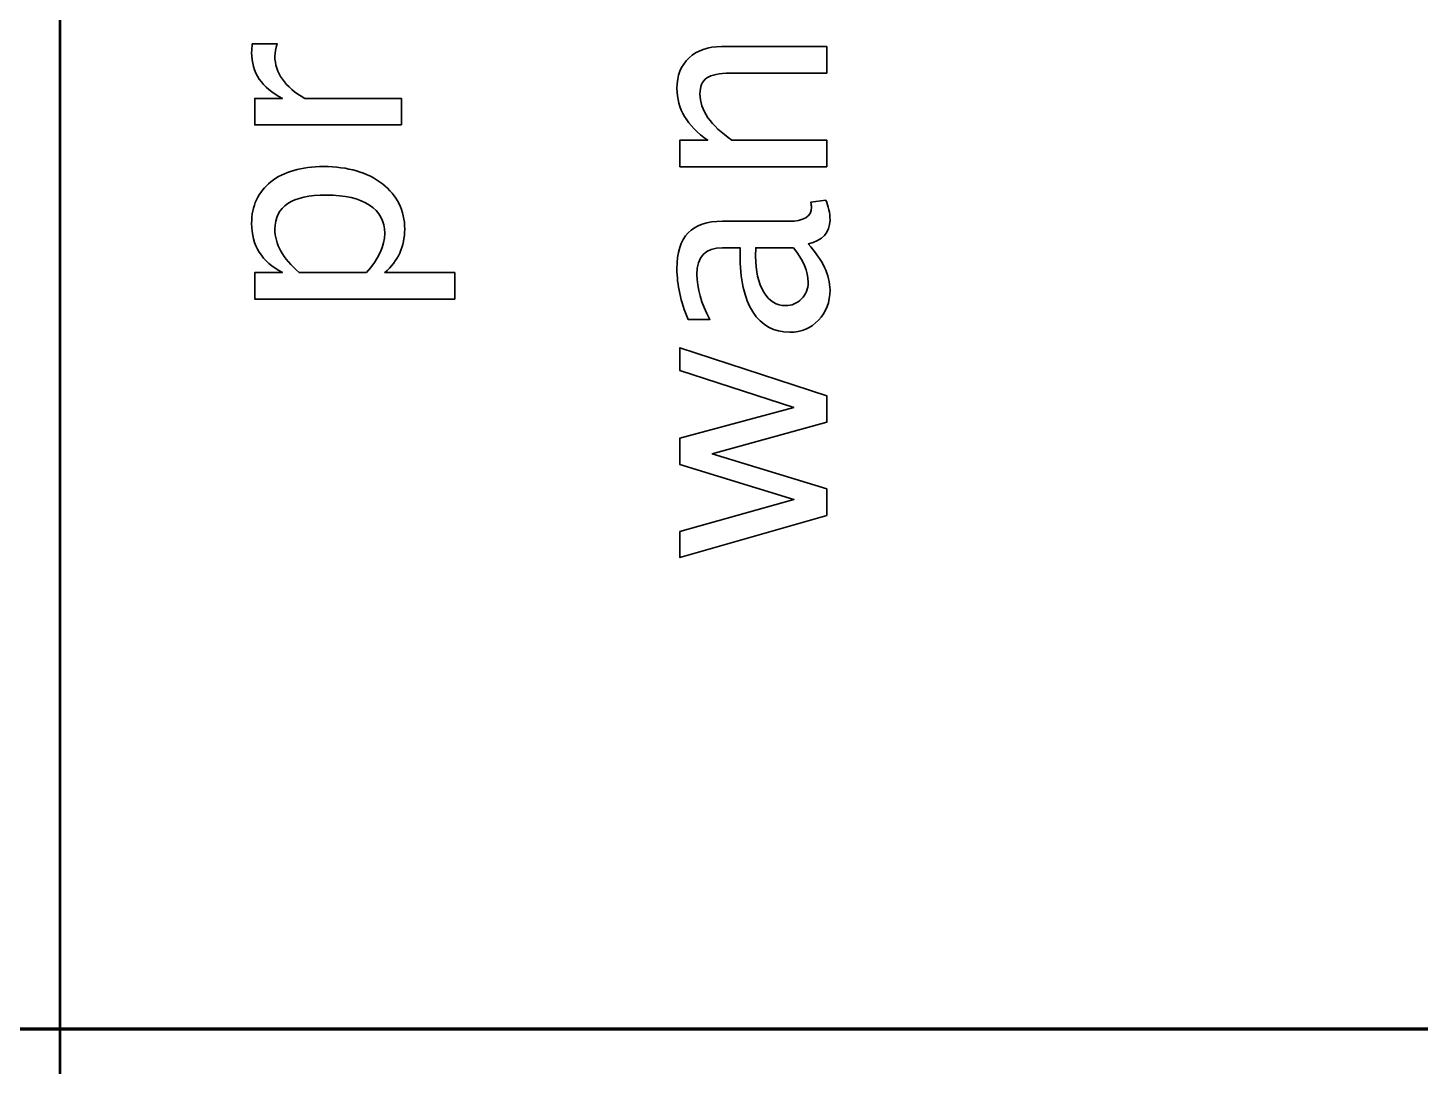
# Model space of a CAD drawing. Header units: centimetres. Extents: x -42 to 42, y -79 to 44.
# Drawn here: x -12.541 to -10.766, y -77.248 to -75.924 of the extents above; entities that cross this region are included whole.
import ezdxf

# ---------------------------------------------------------------- set-up
doc = ezdxf.new("R2010")
doc.units = ezdxf.units.CM
doc.header["$MEASUREMENT"] = 0
doc.layers.add('Layer 1', color=7, linetype='Continuous')

msp = doc.modelspace()

# ---------------------------------------------------------------- linework, layer by layer
at = {"layer": 'Layer 1', "color": 3, "lineweight": 53}
msp.add_lwpolyline([(-12.49999, -79), (12.50001, -79), (12.50001, -70.5), (-12.49999, -70.5), (-12.49999, -79)], close=True, dxfattribs=at)
at = {"layer": 'Layer 1', "lineweight": 106}
msp.add_open_spline([(-23.956, -76.7), (-23.956, -76.7), (-23.956, -73.3), (-23.956, -73.3), (-23.956, -73.3), (-23.956, -73.02386), (-23.73214, -72.8), (-23.456, -72.8), (-23.456, -72.8), (-23.456, -72.8), (-9.556, -72.8), (-9.556, -72.8), (-9.556, -72.8), (-9.27986, -72.8), (-9.056, -73.02386), (-9.056, -73.3), (-9.056, -73.3), (-9.056, -73.3), (-9.056, -76.7), (-9.056, -76.7), (-9.056, -76.7), (-9.056, -76.97614), (-9.27986, -77.2), (-9.556, -77.2), (-9.556, -77.2), (-9.556, -77.2), (-23.456, -77.2), (-23.456, -77.2), (-23.456, -77.2), (-23.73214, -77.2), (-23.956, -76.97614), (-23.956, -76.7)], degree=3, knots=[0, 0, 0, 0, 0.1111111, 0.1111111, 0.1111111, 0.1111111, 0.2222222, 0.2222222, 0.2222222, 0.2222222, 0.3333333, 0.3333333, 0.3333333, 0.3333333, 0.4444444, 0.4444444, 0.4444444, 0.4444444, 0.5555556, 0.5555556, 0.5555556, 0.5555556, 0.6666667, 0.6666667, 0.6666667, 0.6666667, 0.7777778, 0.7777778, 0.7777778, 0.7777778, 1, 1, 1, 1], dxfattribs=at)
at = {"layer": 'Layer 1', "color": 5, "lineweight": 35}
for points, knots in [([(-12.06451, -76.04778), (-12.06451, -76.04778), (-12.25148, -76.04778), (-12.25148, -76.04778), (-12.25148, -76.04778), (-12.25148, -76.04778), (-12.25148, -76.01392), (-12.25148, -76.01392), (-12.25148, -76.01392), (-12.25148, -76.01392), (-12.21615, -76.01392), (-12.21615, -76.01392), (-12.21615, -76.01392), (-12.24231, -76.00045), (-12.25536, -75.98093), (-12.25536, -75.9553), (-12.25536, -75.9553), (-12.25536, -75.95183), (-12.25507, -75.94818), (-12.25448, -75.94442), (-12.25448, -75.94442), (-12.25448, -75.94442), (-12.22279, -75.94442), (-12.22279, -75.94442), (-12.22279, -75.94442), (-12.22473, -75.9503), (-12.22573, -75.95547), (-12.22573, -75.95994), (-12.22573, -75.95994), (-12.22573, -75.98146), (-12.21303, -75.99945), (-12.18757, -76.01392), (-12.18757, -76.01392), (-12.18757, -76.01392), (-12.06451, -76.01392), (-12.06451, -76.01392), (-12.06451, -76.01392), (-12.06451, -76.01392), (-12.06451, -76.04778), (-12.06451, -76.04778)], [0, 0, 0, 0, 0.0909091, 0.0909091, 0.0909091, 0.0909091, 0.1818182, 0.1818182, 0.1818182, 0.1818182, 0.2727273, 0.2727273, 0.2727273, 0.2727273, 0.3636364, 0.3636364, 0.3636364, 0.3636364, 0.4545455, 0.4545455, 0.4545455, 0.4545455, 0.5454545, 0.5454545, 0.5454545, 0.5454545, 0.6363636, 0.6363636, 0.6363636, 0.6363636, 0.7272727, 0.7272727, 0.7272727, 0.7272727, 0.8181818, 0.8181818, 0.8181818, 0.8181818, 1, 1, 1, 1]), ([(-11.52241, -76.10093), (-11.52241, -76.10093), (-11.70938, -76.10093), (-11.70938, -76.10093), (-11.70938, -76.10093), (-11.70938, -76.10093), (-11.70938, -76.06707), (-11.70938, -76.06707), (-11.70938, -76.06707), (-11.70938, -76.06707), (-11.67405, -76.06707), (-11.67405, -76.06707), (-11.67405, -76.06707), (-11.70021, -76.04913), (-11.71326, -76.02714), (-11.71326, -76.00116), (-11.71326, -76.00116), (-11.71326, -75.98481), (-11.70815, -75.97182), (-11.69786, -75.96223), (-11.69786, -75.96223), (-11.68763, -75.95265), (-11.67381, -75.94783), (-11.65653, -75.94783), (-11.65653, -75.94783), (-11.65653, -75.94783), (-11.52241, -75.94783), (-11.52241, -75.94783), (-11.52241, -75.94783), (-11.52241, -75.94783), (-11.52241, -75.98169), (-11.52241, -75.98169), (-11.52241, -75.98169), (-11.52241, -75.98169), (-11.64547, -75.98169), (-11.64547, -75.98169), (-11.64547, -75.98169), (-11.65935, -75.98169), (-11.66923, -75.98375), (-11.6751, -75.98781), (-11.6751, -75.98781), (-11.68104, -75.99192), (-11.68398, -75.99869), (-11.68398, -76.00815), (-11.68398, -76.00815), (-11.68398, -76.02897), (-11.6704, -76.0486), (-11.64324, -76.06707), (-11.64324, -76.06707), (-11.64324, -76.06707), (-11.52241, -76.06707), (-11.52241, -76.06707), (-11.52241, -76.06707), (-11.52241, -76.06707), (-11.52241, -76.10093), (-11.52241, -76.10093)], [0, 0, 0, 0, 0.0666667, 0.0666667, 0.0666667, 0.0666667, 0.1333333, 0.1333333, 0.1333333, 0.1333333, 0.2, 0.2, 0.2, 0.2, 0.2666667, 0.2666667, 0.2666667, 0.2666667, 0.3333333, 0.3333333, 0.3333333, 0.3333333, 0.4, 0.4, 0.4, 0.4, 0.4666667, 0.4666667, 0.4666667, 0.4666667, 0.5333333, 0.5333333, 0.5333333, 0.5333333, 0.6, 0.6, 0.6, 0.6, 0.6666667, 0.6666667, 0.6666667, 0.6666667, 0.7333333, 0.7333333, 0.7333333, 0.7333333, 0.8, 0.8, 0.8, 0.8, 0.8666667, 0.8666667, 0.8666667, 0.8666667, 1, 1, 1, 1]), ([(-11.99642, -76.2698), (-11.99642, -76.2698), (-12.25148, -76.2698), (-12.25148, -76.2698), (-12.25148, -76.2698), (-12.25148, -76.2698), (-12.25148, -76.23594), (-12.25148, -76.23594), (-12.25148, -76.23594), (-12.25148, -76.23594), (-12.21615, -76.23594), (-12.21615, -76.23594), (-12.21615, -76.23594), (-12.24231, -76.22206), (-12.25536, -76.20119), (-12.25536, -76.17338), (-12.25536, -76.17338), (-12.25536, -76.15086), (-12.24719, -76.13316), (-12.23079, -76.12022), (-12.23079, -76.12022), (-12.21438, -76.10729), (-12.19198, -76.10082), (-12.16358, -76.10082), (-12.16358, -76.10082), (-12.13266, -76.10082), (-12.10767, -76.10817), (-12.08873, -76.12281), (-12.08873, -76.12281), (-12.06974, -76.13745), (-12.06028, -76.15674), (-12.06028, -76.18061), (-12.06028, -76.18061), (-12.06028, -76.20277), (-12.06874, -76.22124), (-12.08574, -76.23594), (-12.08574, -76.23594), (-12.08574, -76.23594), (-11.99642, -76.23594), (-11.99642, -76.23594), (-11.99642, -76.23594), (-11.99642, -76.23594), (-11.99642, -76.2698), (-11.99642, -76.2698)], [0, 0, 0, 0, 0.0833333, 0.0833333, 0.0833333, 0.0833333, 0.1666667, 0.1666667, 0.1666667, 0.1666667, 0.25, 0.25, 0.25, 0.25, 0.3333333, 0.3333333, 0.3333333, 0.3333333, 0.4166667, 0.4166667, 0.4166667, 0.4166667, 0.5, 0.5, 0.5, 0.5, 0.5833333, 0.5833333, 0.5833333, 0.5833333, 0.6666667, 0.6666667, 0.6666667, 0.6666667, 0.75, 0.75, 0.75, 0.75, 0.8333333, 0.8333333, 0.8333333, 0.8333333, 1, 1, 1, 1]), ([(-12.10908, -76.23594), (-12.09344, -76.21847), (-12.08568, -76.20183), (-12.08568, -76.18602), (-12.08568, -76.18602), (-12.08568, -76.17044), (-12.0922, -76.15838), (-12.1052, -76.14992), (-12.1052, -76.14992), (-12.11819, -76.14139), (-12.13648, -76.13716), (-12.16011, -76.13716), (-12.16011, -76.13716), (-12.20386, -76.13716), (-12.22573, -76.15162), (-12.22573, -76.18055), (-12.22573, -76.18055), (-12.22573, -76.19948), (-12.2155, -76.21794), (-12.19498, -76.23594), (-12.19498, -76.23594), (-12.19498, -76.23594), (-12.10908, -76.23594), (-12.10908, -76.23594)], [0, 0, 0, 0, 0.1428571, 0.1428571, 0.1428571, 0.1428571, 0.2857143, 0.2857143, 0.2857143, 0.2857143, 0.4285714, 0.4285714, 0.4285714, 0.4285714, 0.5714286, 0.5714286, 0.5714286, 0.5714286, 0.7142857, 0.7142857, 0.7142857, 0.7142857, 1, 1, 1, 1]), ([(-11.54622, -76.19936), (-11.52753, -76.2197), (-11.51818, -76.23928), (-11.51818, -76.25809), (-11.51818, -76.25809), (-11.51818, -76.27356), (-11.523, -76.28643), (-11.5327, -76.29661), (-11.5327, -76.29661), (-11.5424, -76.30684), (-11.55463, -76.31195), (-11.56939, -76.31195), (-11.56939, -76.31195), (-11.58979, -76.31195), (-11.60549, -76.30337), (-11.61643, -76.2862), (-11.61643, -76.2862), (-11.62736, -76.26903), (-11.63283, -76.24439), (-11.63283, -76.21229), (-11.63283, -76.21229), (-11.63283, -76.21229), (-11.63283, -76.20435), (-11.63283, -76.20435), (-11.63283, -76.20435), (-11.63283, -76.20435), (-11.65535, -76.20435), (-11.65535, -76.20435), (-11.65535, -76.20435), (-11.67705, -76.20435), (-11.68786, -76.21564), (-11.68786, -76.23828), (-11.68786, -76.23828), (-11.68786, -76.2558), (-11.68234, -76.27497), (-11.67128, -76.29572), (-11.67128, -76.29572), (-11.67128, -76.29572), (-11.69915, -76.29572), (-11.69915, -76.29572), (-11.69915, -76.29572), (-11.70856, -76.27291), (-11.71326, -76.25139), (-11.71326, -76.23122), (-11.71326, -76.23122), (-11.71326, -76.21047), (-11.70856, -76.19512), (-11.69909, -76.1853), (-11.69909, -76.1853), (-11.68963, -76.17543), (-11.67505, -76.17049), (-11.65535, -76.17049), (-11.65535, -76.17049), (-11.65535, -76.17049), (-11.57086, -76.17049), (-11.57086, -76.17049), (-11.57086, -76.17049), (-11.55151, -76.17049), (-11.54181, -76.16455), (-11.54181, -76.15261), (-11.54181, -76.15261), (-11.54181, -76.15114), (-11.54205, -76.14897), (-11.54252, -76.14609), (-11.54252, -76.14609), (-11.54252, -76.14609), (-11.5237, -76.14367), (-11.5237, -76.14367), (-11.5237, -76.14367), (-11.52, -76.15138), (-11.51818, -76.15984), (-11.51818, -76.16913), (-11.51818, -76.16913), (-11.51818, -76.18495), (-11.52753, -76.195), (-11.54622, -76.19936)], [0, 0, 0, 0, 0.05, 0.05, 0.05, 0.05, 0.1, 0.1, 0.1, 0.1, 0.15, 0.15, 0.15, 0.15, 0.2, 0.2, 0.2, 0.2, 0.25, 0.25, 0.25, 0.25, 0.3, 0.3, 0.3, 0.3, 0.35, 0.35, 0.35, 0.35, 0.4, 0.4, 0.4, 0.4, 0.45, 0.45, 0.45, 0.45, 0.5, 0.5, 0.5, 0.5, 0.55, 0.55, 0.55, 0.55, 0.6, 0.6, 0.6, 0.6, 0.65, 0.65, 0.65, 0.65, 0.7, 0.7, 0.7, 0.7, 0.75, 0.75, 0.75, 0.75, 0.8, 0.8, 0.8, 0.8, 0.85, 0.85, 0.85, 0.85, 0.9, 0.9, 0.9, 0.9, 1, 1, 1, 1]), ([(-11.56468, -76.20435), (-11.56468, -76.20435), (-11.61272, -76.20435), (-11.61272, -76.20435), (-11.61272, -76.20435), (-11.61272, -76.20435), (-11.61307, -76.21523), (-11.61307, -76.21523), (-11.61307, -76.21523), (-11.61307, -76.23405), (-11.60961, -76.24921), (-11.60267, -76.2608), (-11.60267, -76.2608), (-11.59567, -76.27232), (-11.58644, -76.27808), (-11.57492, -76.27808), (-11.57492, -76.27808), (-11.56686, -76.27808), (-11.55998, -76.2752), (-11.5544, -76.2695), (-11.5544, -76.2695), (-11.54881, -76.26374), (-11.54605, -76.25674), (-11.54605, -76.24845), (-11.54605, -76.24845), (-11.54605, -76.23434), (-11.55228, -76.21964), (-11.56468, -76.20435)], [0, 0, 0, 0, 0.125, 0.125, 0.125, 0.125, 0.25, 0.25, 0.25, 0.25, 0.375, 0.375, 0.375, 0.375, 0.5, 0.5, 0.5, 0.5, 0.625, 0.625, 0.625, 0.625, 0.75, 0.75, 0.75, 0.75, 1, 1, 1, 1]), ([(-11.52241, -76.54567), (-11.52241, -76.54567), (-11.70938, -76.59929), (-11.70938, -76.59929), (-11.70938, -76.59929), (-11.70938, -76.59929), (-11.70938, -76.56625), (-11.70938, -76.56625), (-11.70938, -76.56625), (-11.70938, -76.56625), (-11.56421, -76.52515), (-11.56421, -76.52515), (-11.56421, -76.52515), (-11.56421, -76.52515), (-11.70938, -76.48082), (-11.70938, -76.48082), (-11.70938, -76.48082), (-11.70938, -76.48082), (-11.70938, -76.44695), (-11.70938, -76.44695), (-11.70938, -76.44695), (-11.70938, -76.44695), (-11.56445, -76.40797), (-11.56445, -76.40797), (-11.56445, -76.40797), (-11.56445, -76.40797), (-11.70938, -76.36081), (-11.70938, -76.36081), (-11.70938, -76.36081), (-11.70938, -76.36081), (-11.70938, -76.33189), (-11.70938, -76.33189), (-11.70938, -76.33189), (-11.70938, -76.33189), (-11.52241, -76.39292), (-11.52241, -76.39292), (-11.52241, -76.39292), (-11.52241, -76.39292), (-11.52241, -76.42678), (-11.52241, -76.42678), (-11.52241, -76.42678), (-11.52241, -76.42678), (-11.66823, -76.46688), (-11.66823, -76.46688), (-11.66823, -76.46688), (-11.66823, -76.46688), (-11.52241, -76.5118), (-11.52241, -76.5118), (-11.52241, -76.5118), (-11.52241, -76.5118), (-11.52241, -76.54567), (-11.52241, -76.54567)], [0, 0, 0, 0, 0.0714286, 0.0714286, 0.0714286, 0.0714286, 0.1428571, 0.1428571, 0.1428571, 0.1428571, 0.2142857, 0.2142857, 0.2142857, 0.2142857, 0.2857143, 0.2857143, 0.2857143, 0.2857143, 0.3571429, 0.3571429, 0.3571429, 0.3571429, 0.4285714, 0.4285714, 0.4285714, 0.4285714, 0.5, 0.5, 0.5, 0.5, 0.5714286, 0.5714286, 0.5714286, 0.5714286, 0.6428571, 0.6428571, 0.6428571, 0.6428571, 0.7142857, 0.7142857, 0.7142857, 0.7142857, 0.7857143, 0.7857143, 0.7857143, 0.7857143, 0.8571429, 0.8571429, 0.8571429, 0.8571429, 1, 1, 1, 1])]:
    msp.add_open_spline(points, degree=3, knots=knots, dxfattribs=at)

doc.saveas('drawing.dxf')
